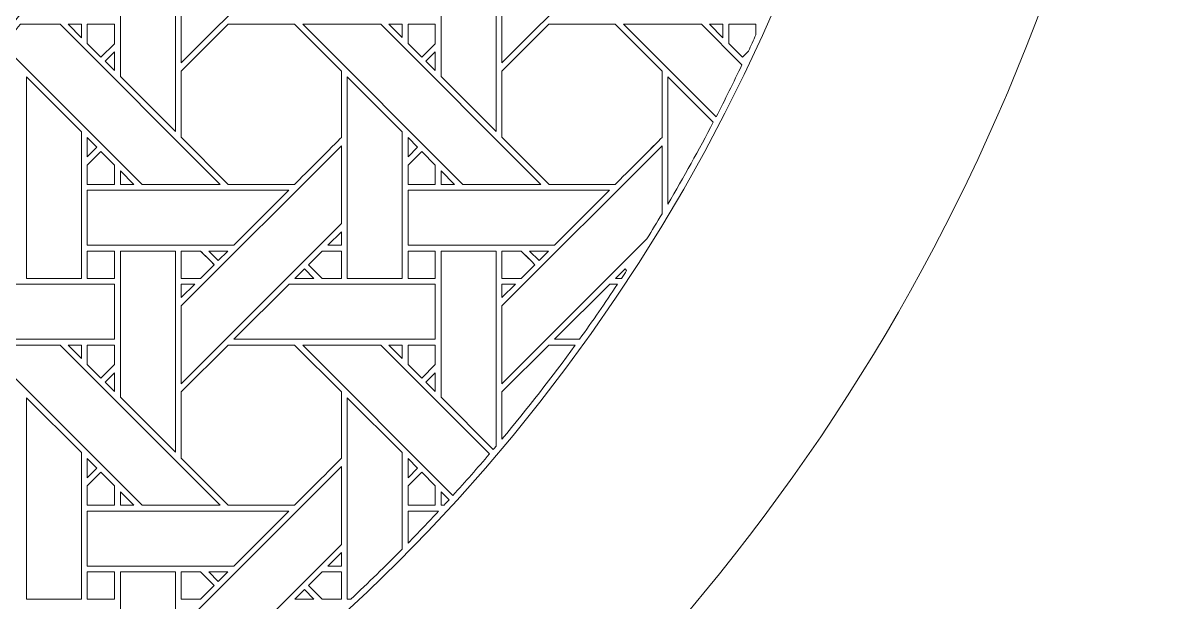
# Model space of a CAD drawing. Header units: inches. Extents: x 6.4 to 18.4, y 3.1 to 15.1.
# Drawn here: x 14.998 to 18.383, y 5.251 to 6.964 of the extents above; entities that cross this region are included whole.
import ezdxf

# ---------------------------------------------------------------- set-up
doc = ezdxf.new("R2010")
doc.units = ezdxf.units.IN
doc.header["$MEASUREMENT"] = 0
doc.layers.add('Design', color=7, linetype='Continuous', lineweight=0)

msp = doc.modelspace()

# ---------------------------------------------------------------- linework, layer by layer
at = {"layer": 'Design'}
for points, knots in [([(12.3829, 15.0948), (9.0691, 15.0948), (6.3829, 12.4085), (6.3829, 9.0948), (6.3829, 5.7811), (9.0691, 3.0948), (12.3829, 3.0948), (15.6966, 3.0948), (18.3829, 5.7811), (18.3829, 9.0948), (18.3829, 12.4085), (15.6966, 15.0948), (12.3829, 15.0948)], [0, 0, 0, 0, 1, 1, 1, 2, 2, 2, 3, 3, 3, 4, 4, 4, 4]), ([(12.3829, 14.3629), (9.4733, 14.3629), (7.1147, 12.0043), (7.1147, 9.0948), (7.1147, 6.1852), (9.4733, 3.8266), (12.3829, 3.8266), (15.2924, 3.8266), (17.651, 6.1852), (17.651, 9.0948), (17.651, 12.0043), (15.2924, 14.3629), (12.3829, 14.3629)], [0, 0, 0, 0, 1, 1, 1, 2, 2, 2, 3, 3, 3, 4, 4, 4, 4]), ([(15.7362, 9.0948), (15.7362, 7.2457), (14.2319, 5.7414), (12.3829, 5.7414), (10.5338, 5.7414), (9.0295, 7.2457), (9.0295, 9.0948), (9.0295, 10.9438), (10.5338, 12.4481), (12.3829, 12.4481), (14.2319, 12.4481), (15.7362, 10.9438), (15.7362, 9.0948)], [0, 0, 0, 0, 1, 1, 1, 2, 2, 2, 3, 3, 3, 4, 4, 4, 4]), ([(15.4666, 7.0756), (15.4666, 7.0756), (15.9403, 7.5492), (15.9403, 7.5492), (15.9403, 7.5492), (15.9403, 7.3192), (15.9403, 7.3192), (15.9403, 7.3192), (15.4666, 6.8455), (15.4666, 6.8455), (15.4666, 6.8455), (15.4666, 7.0756), (15.4666, 7.0756)], [0, 0, 0, 0, 1, 1, 1, 2, 2, 2, 3, 3, 3, 4, 4, 4, 4]), ([(16.4153, 7.0756), (16.4153, 7.0756), (16.889, 7.5492), (16.889, 7.5492), (16.889, 7.5492), (16.889, 7.3192), (16.889, 7.3192), (16.889, 7.3192), (16.4153, 6.8455), (16.4153, 6.8455), (16.4153, 6.8455), (16.4153, 7.0756), (16.4153, 7.0756)], [0, 0, 0, 0, 1, 1, 1, 2, 2, 2, 3, 3, 3, 4, 4, 4, 4]), ([(15.4494, 7.2377), (15.4494, 7.2377), (15.4494, 6.6426), (15.4494, 6.6426), (15.4494, 6.6426), (15.2865, 6.8055), (15.2865, 6.8055), (15.2865, 6.8055), (15.2865, 7.2377), (15.2865, 7.2377), (15.2865, 7.2377), (15.4494, 7.2377), (15.4494, 7.2377)], [0, 0, 0, 0, 1, 1, 1, 2, 2, 2, 3, 3, 3, 4, 4, 4, 4]), ([(16.3982, 7.2377), (16.3982, 7.2377), (16.3982, 6.6426), (16.3982, 6.6426), (16.3982, 6.6426), (16.2352, 6.8055), (16.2352, 6.8055), (16.2352, 6.8055), (16.2352, 7.2377), (16.2352, 7.2377), (16.2352, 7.2377), (16.3982, 7.2377), (16.3982, 7.2377)], [0, 0, 0, 0, 1, 1, 1, 2, 2, 2, 3, 3, 3, 4, 4, 4, 4]), ([(15.3506, 6.4862), (15.3506, 6.4862), (14.9388, 6.8981), (14.9388, 6.8981), (14.9564, 6.9185), (14.9738, 6.9391), (14.9909, 6.9599), (14.9909, 6.9599), (15.1079, 6.9599), (15.1079, 6.9599), (15.1079, 6.9599), (15.5816, 6.4862), (15.5816, 6.4862), (15.5816, 6.4862), (15.3506, 6.4862), (15.3506, 6.4862)], [0, 0, 0, 0, 1, 1, 1, 2, 2, 2, 3, 3, 3, 4, 4, 4, 5, 5, 5, 5]), ([(15.1715, 6.9599), (15.1715, 6.9599), (15.1715, 6.92), (15.1715, 6.92), (15.1715, 6.92), (15.1321, 6.9599), (15.1321, 6.9599), (15.1321, 6.9599), (15.1715, 6.9599), (15.1715, 6.9599)], [0, 0, 0, 0, 1, 1, 1, 2, 2, 2, 3, 3, 3, 3]), ([(15.1887, 6.9027), (15.1887, 6.9027), (15.1887, 6.9599), (15.1887, 6.9599), (15.1887, 6.9599), (15.269, 6.9599), (15.269, 6.9599), (15.269, 6.9599), (15.269, 6.9023), (15.269, 6.9023), (15.269, 6.9023), (15.2291, 6.8623), (15.2291, 6.8623), (15.2291, 6.8623), (15.1887, 6.9027), (15.1887, 6.9027)], [0, 0, 0, 0, 1, 1, 1, 2, 2, 2, 3, 3, 3, 4, 4, 4, 5, 5, 5, 5]), ([(15.2291, 6.8623), (15.2291, 6.8623), (15.1887, 6.9027), (15.1887, 6.9027), (15.1887, 6.9027), (15.1887, 6.9599), (15.1887, 6.9599), (15.1887, 6.9599), (15.269, 6.9599), (15.269, 6.9599), (15.269, 6.9599), (15.269, 6.9023), (15.269, 6.9023), (15.269, 6.9023), (15.2291, 6.8623), (15.2291, 6.8623)], [0, 0, 0, 0, 1, 1, 1, 2, 2, 2, 3, 3, 3, 4, 4, 4, 5, 5, 5, 5]), ([(15.4666, 6.6255), (15.4666, 6.6255), (15.4666, 6.8211), (15.4666, 6.8211), (15.4666, 6.8211), (15.6053, 6.9598), (15.6053, 6.9598), (15.6053, 6.9598), (15.8015, 6.9598), (15.8015, 6.9598), (15.8015, 6.9598), (15.9403, 6.8211), (15.9403, 6.8211), (15.9403, 6.8211), (15.9403, 6.6249), (15.9403, 6.6249), (15.9225, 6.607), (15.8105, 6.4952), (15.8016, 6.4862), (15.8016, 6.4862), (15.6058, 6.4862), (15.6058, 6.4862), (15.6058, 6.4862), (15.4666, 6.6255), (15.4666, 6.6255)], [0, 0, 0, 0, 1, 1, 1, 2, 2, 2, 3, 3, 3, 4, 4, 4, 5, 5, 5, 6, 6, 6, 7, 7, 7, 8, 8, 8, 8]), ([(15.9403, 6.6249), (15.9223, 6.6069), (15.8105, 6.4951), (15.8016, 6.4862), (15.8016, 6.4862), (15.6058, 6.4862), (15.6058, 6.4862), (15.6058, 6.4862), (15.4666, 6.6255), (15.4666, 6.6255), (15.4666, 6.6255), (15.4666, 6.8211), (15.4666, 6.8211), (15.4666, 6.8211), (15.6053, 6.9598), (15.6053, 6.9598), (15.6053, 6.9598), (15.8015, 6.9598), (15.8015, 6.9598), (15.8015, 6.9598), (15.9403, 6.8211), (15.9403, 6.8211), (15.9403, 6.8211), (15.9403, 6.6249), (15.9403, 6.6249)], [0, 0, 0, 0, 1, 1, 1, 2, 2, 2, 3, 3, 3, 4, 4, 4, 5, 5, 5, 6, 6, 6, 7, 7, 7, 8, 8, 8, 8]), ([(16.2993, 6.4862), (16.2993, 6.4862), (15.8257, 6.9599), (15.8257, 6.9599), (15.8257, 6.9599), (16.0567, 6.9599), (16.0567, 6.9599), (16.0567, 6.9599), (16.5303, 6.4862), (16.5303, 6.4862), (16.5303, 6.4862), (16.2993, 6.4862), (16.2993, 6.4862)], [0, 0, 0, 0, 1, 1, 1, 2, 2, 2, 3, 3, 3, 4, 4, 4, 4]), ([(16.1202, 6.9599), (16.1202, 6.9599), (16.1202, 6.9201), (16.1202, 6.9201), (16.1202, 6.9201), (16.0808, 6.9599), (16.0808, 6.9599), (16.0808, 6.9599), (16.1202, 6.9599), (16.1202, 6.9599)], [0, 0, 0, 0, 1, 1, 1, 2, 2, 2, 3, 3, 3, 3]), ([(16.1375, 6.9599), (16.1375, 6.9599), (16.2177, 6.9599), (16.2177, 6.9599), (16.2177, 6.9599), (16.2177, 6.9023), (16.2177, 6.9023), (16.2177, 6.9023), (16.1778, 6.8623), (16.1778, 6.8623), (16.1778, 6.8623), (16.1375, 6.9027), (16.1375, 6.9027), (16.1375, 6.9027), (16.1375, 6.9599), (16.1375, 6.9599)], [0, 0, 0, 0, 1, 1, 1, 2, 2, 2, 3, 3, 3, 4, 4, 4, 5, 5, 5, 5]), ([(16.1778, 6.8623), (16.1778, 6.8623), (16.1375, 6.9027), (16.1375, 6.9027), (16.1375, 6.9027), (16.1375, 6.9599), (16.1375, 6.9599), (16.1375, 6.9599), (16.2177, 6.9599), (16.2177, 6.9599), (16.2177, 6.9599), (16.2177, 6.9023), (16.2177, 6.9023), (16.2177, 6.9023), (16.1778, 6.8623), (16.1778, 6.8623)], [0, 0, 0, 0, 1, 1, 1, 2, 2, 2, 3, 3, 3, 4, 4, 4, 5, 5, 5, 5]), ([(16.889, 6.6249), (16.8712, 6.607), (16.7593, 6.4952), (16.7503, 6.4862), (16.7503, 6.4862), (16.5546, 6.4862), (16.5546, 6.4862), (16.5546, 6.4862), (16.4153, 6.6255), (16.4153, 6.6255), (16.4153, 6.6255), (16.4153, 6.8211), (16.4153, 6.8211), (16.4153, 6.8211), (16.554, 6.9598), (16.554, 6.9598), (16.554, 6.9598), (16.7502, 6.9598), (16.7502, 6.9598), (16.7502, 6.9598), (16.889, 6.8211), (16.889, 6.8211), (16.889, 6.8211), (16.889, 6.6249), (16.889, 6.6249)], [0, 0, 0, 0, 1, 1, 1, 2, 2, 2, 3, 3, 3, 4, 4, 4, 5, 5, 5, 6, 6, 6, 7, 7, 7, 8, 8, 8, 8]), ([(16.889, 6.6249), (16.8711, 6.6069), (16.7592, 6.4952), (16.7503, 6.4862), (16.7503, 6.4862), (16.5546, 6.4862), (16.5546, 6.4862), (16.5546, 6.4862), (16.4153, 6.6255), (16.4153, 6.6255), (16.4153, 6.6255), (16.4153, 6.8211), (16.4153, 6.8211), (16.4153, 6.8211), (16.554, 6.9598), (16.554, 6.9598), (16.554, 6.9598), (16.7502, 6.9598), (16.7502, 6.9598), (16.7502, 6.9598), (16.889, 6.8211), (16.889, 6.8211), (16.889, 6.8211), (16.889, 6.6249), (16.889, 6.6249)], [0, 0, 0, 0, 1, 1, 1, 2, 2, 2, 3, 3, 3, 4, 4, 4, 5, 5, 5, 6, 6, 6, 7, 7, 7, 8, 8, 8, 8]), ([(17.0486, 6.6857), (17.0486, 6.6857), (16.7745, 6.9599), (16.7745, 6.9599), (16.7745, 6.9599), (17.0054, 6.9599), (17.0054, 6.9599), (17.0054, 6.9599), (17.1253, 6.84), (17.1253, 6.84), (17.1005, 6.7881), (17.075, 6.7366), (17.0486, 6.6857)], [0, 0, 0, 0, 1, 1, 1, 2, 2, 2, 3, 3, 3, 4, 4, 4, 4]), ([(17.069, 6.9599), (17.069, 6.9599), (17.069, 6.92), (17.069, 6.92), (17.069, 6.92), (17.0295, 6.9599), (17.0295, 6.9599), (17.0295, 6.9599), (17.069, 6.9599), (17.069, 6.9599)], [0, 0, 0, 0, 1, 1, 1, 2, 2, 2, 3, 3, 3, 3]), ([(17.1665, 6.9285), (17.1591, 6.9123), (17.1517, 6.8961), (17.1442, 6.88), (17.1442, 6.88), (17.1265, 6.8623), (17.1265, 6.8623), (17.1265, 6.8623), (17.0862, 6.9027), (17.0862, 6.9027), (17.0862, 6.9027), (17.0862, 6.9599), (17.0862, 6.9599), (17.0862, 6.9599), (17.1665, 6.9599), (17.1665, 6.9599), (17.1665, 6.9599), (17.1665, 6.9285), (17.1665, 6.9285)], [0, 0, 0, 0, 1, 1, 1, 2, 2, 2, 3, 3, 3, 4, 4, 4, 5, 5, 5, 6, 6, 6, 6]), ([(17.1665, 6.9285), (17.1591, 6.9123), (17.1517, 6.8961), (17.1442, 6.88), (17.1442, 6.88), (17.1265, 6.8623), (17.1265, 6.8623), (17.1265, 6.8623), (17.0862, 6.9027), (17.0862, 6.9027), (17.0862, 6.9027), (17.0862, 6.9599), (17.0862, 6.9599), (17.0862, 6.9599), (17.1665, 6.9599), (17.1665, 6.9599), (17.1665, 6.9599), (17.1665, 6.9285), (17.1665, 6.9285)], [0, 0, 0, 0, 1, 1, 1, 2, 2, 2, 3, 3, 3, 4, 4, 4, 5, 5, 5, 6, 6, 6, 6]), ([(15.269, 6.878), (15.269, 6.878), (15.269, 6.8229), (15.269, 6.8229), (15.269, 6.8229), (15.2412, 6.8503), (15.2412, 6.8503), (15.2412, 6.8503), (15.269, 6.878), (15.269, 6.878)], [0, 0, 0, 0, 1, 1, 1, 2, 2, 2, 3, 3, 3, 3]), ([(16.2177, 6.878), (16.2177, 6.878), (16.2177, 6.8229), (16.2177, 6.8229), (16.2177, 6.8229), (16.1899, 6.8503), (16.1899, 6.8503), (16.1899, 6.8503), (16.2177, 6.878), (16.2177, 6.878)], [0, 0, 0, 0, 1, 1, 1, 2, 2, 2, 3, 3, 3, 3]), ([(15.0087, 6.2082), (15.0087, 6.2082), (15.0087, 6.8041), (15.0087, 6.8041), (15.0087, 6.8041), (15.1714, 6.6419), (15.1714, 6.6419), (15.1714, 6.6419), (15.1714, 6.2082), (15.1714, 6.2082), (15.1714, 6.2082), (15.0087, 6.2082), (15.0087, 6.2082)], [0, 0, 0, 0, 1, 1, 1, 2, 2, 2, 3, 3, 3, 4, 4, 4, 4]), ([(15.9574, 6.2082), (15.9574, 6.2082), (15.9574, 6.8041), (15.9574, 6.8041), (15.9574, 6.8041), (16.1201, 6.6419), (16.1201, 6.6419), (16.1201, 6.6419), (16.1201, 6.2082), (16.1201, 6.2082), (16.1201, 6.2082), (15.9574, 6.2082), (15.9574, 6.2082)], [0, 0, 0, 0, 1, 1, 1, 2, 2, 2, 3, 3, 3, 4, 4, 4, 4]), ([(16.9061, 6.4281), (16.9061, 6.4281), (16.9061, 6.8041), (16.9061, 6.8041), (16.9061, 6.8041), (17.0405, 6.6701), (17.0405, 6.6701), (16.9978, 6.5882), (16.953, 6.5074), (16.9061, 6.4281)], [0, 0, 0, 0, 1, 1, 1, 2, 2, 2, 3, 3, 3, 3]), ([(15.1887, 6.5677), (15.1887, 6.5677), (15.1887, 6.6244), (15.1887, 6.6244), (15.1887, 6.6244), (15.2169, 6.5958), (15.2169, 6.5958), (15.2169, 6.5958), (15.1887, 6.5677), (15.1887, 6.5677)], [0, 0, 0, 0, 1, 1, 1, 2, 2, 2, 3, 3, 3, 3]), ([(15.4666, 6.1269), (15.4666, 6.1269), (15.9403, 6.6005), (15.9403, 6.6005), (15.9403, 6.6005), (15.9403, 6.3705), (15.9403, 6.3705), (15.9403, 6.3705), (15.4666, 5.8968), (15.4666, 5.8968), (15.4666, 5.8968), (15.4666, 6.1269), (15.4666, 6.1269)], [0, 0, 0, 0, 1, 1, 1, 2, 2, 2, 3, 3, 3, 4, 4, 4, 4]), ([(16.1374, 6.5677), (16.1374, 6.5677), (16.1374, 6.6244), (16.1374, 6.6244), (16.1374, 6.6244), (16.1656, 6.5958), (16.1656, 6.5958), (16.1656, 6.5958), (16.1374, 6.5677), (16.1374, 6.5677)], [0, 0, 0, 0, 1, 1, 1, 2, 2, 2, 3, 3, 3, 3]), ([(16.889, 6.3994), (16.8741, 6.3746), (16.859, 6.3498), (16.8437, 6.3252), (16.8437, 6.3252), (16.4153, 5.8968), (16.4153, 5.8968), (16.4153, 5.8968), (16.4153, 6.1269), (16.4153, 6.1269), (16.4153, 6.1269), (16.889, 6.6005), (16.889, 6.6005), (16.889, 6.6005), (16.889, 6.3994), (16.889, 6.3994)], [0, 0, 0, 0, 1, 1, 1, 2, 2, 2, 3, 3, 3, 4, 4, 4, 5, 5, 5, 5]), ([(15.2694, 6.486), (15.2694, 6.486), (15.1887, 6.486), (15.1887, 6.486), (15.1887, 6.486), (15.1887, 6.5433), (15.1887, 6.5433), (15.1887, 6.5433), (15.2291, 6.5836), (15.2291, 6.5836), (15.2291, 6.5836), (15.2694, 6.5433), (15.2694, 6.5433), (15.2694, 6.5433), (15.2694, 6.486), (15.2694, 6.486)], [0, 0, 0, 0, 1, 1, 1, 2, 2, 2, 3, 3, 3, 4, 4, 4, 5, 5, 5, 5]), ([(15.2291, 6.5836), (15.2291, 6.5836), (15.2694, 6.5433), (15.2694, 6.5433), (15.2694, 6.5433), (15.2694, 6.486), (15.2694, 6.486), (15.2694, 6.486), (15.1887, 6.486), (15.1887, 6.486), (15.1887, 6.486), (15.1887, 6.5433), (15.1887, 6.5433), (15.1887, 6.5433), (15.2291, 6.5836), (15.2291, 6.5836)], [0, 0, 0, 0, 1, 1, 1, 2, 2, 2, 3, 3, 3, 4, 4, 4, 5, 5, 5, 5]), ([(16.2181, 6.486), (16.2181, 6.486), (16.1375, 6.486), (16.1375, 6.486), (16.1375, 6.486), (16.1375, 6.5433), (16.1375, 6.5433), (16.1375, 6.5433), (16.1778, 6.5836), (16.1778, 6.5836), (16.1778, 6.5836), (16.2181, 6.5433), (16.2181, 6.5433), (16.2181, 6.5433), (16.2181, 6.486), (16.2181, 6.486)], [0, 0, 0, 0, 1, 1, 1, 2, 2, 2, 3, 3, 3, 4, 4, 4, 5, 5, 5, 5]), ([(16.1778, 6.5836), (16.1778, 6.5836), (16.2181, 6.5433), (16.2181, 6.5433), (16.2181, 6.5433), (16.2181, 6.486), (16.2181, 6.486), (16.2181, 6.486), (16.1375, 6.486), (16.1375, 6.486), (16.1375, 6.486), (16.1375, 6.5433), (16.1375, 6.5433), (16.1375, 6.5433), (16.1778, 6.5836), (16.1778, 6.5836)], [0, 0, 0, 0, 1, 1, 1, 2, 2, 2, 3, 3, 3, 4, 4, 4, 5, 5, 5, 5]), ([(15.2866, 6.4862), (15.2866, 6.4862), (15.2866, 6.526), (15.2866, 6.526), (15.2866, 6.526), (15.3264, 6.4862), (15.3264, 6.4862), (15.3264, 6.4862), (15.2866, 6.4862), (15.2866, 6.4862)], [0, 0, 0, 0, 1, 1, 1, 2, 2, 2, 3, 3, 3, 3]), ([(16.2354, 6.4862), (16.2354, 6.4862), (16.2354, 6.526), (16.2354, 6.526), (16.2354, 6.526), (16.2751, 6.4862), (16.2751, 6.4862), (16.2751, 6.4862), (16.2354, 6.4862), (16.2354, 6.4862)], [0, 0, 0, 0, 1, 1, 1, 2, 2, 2, 3, 3, 3, 3]), ([(15.1887, 6.3063), (15.1887, 6.3063), (15.1887, 6.469), (15.1887, 6.469), (15.1887, 6.469), (15.7844, 6.469), (15.7844, 6.469), (15.7844, 6.469), (15.6217, 6.3063), (15.6217, 6.3063), (15.6217, 6.3063), (15.1887, 6.3063), (15.1887, 6.3063)], [0, 0, 0, 0, 1, 1, 1, 2, 2, 2, 3, 3, 3, 4, 4, 4, 4]), ([(16.1375, 6.3063), (16.1375, 6.3063), (16.1375, 6.469), (16.1375, 6.469), (16.1375, 6.469), (16.7332, 6.469), (16.7332, 6.469), (16.7332, 6.469), (16.5704, 6.3063), (16.5704, 6.3063), (16.5704, 6.3063), (16.1375, 6.3063), (16.1375, 6.3063)], [0, 0, 0, 0, 1, 1, 1, 2, 2, 2, 3, 3, 3, 4, 4, 4, 4]), ([(15.9403, 6.3461), (15.9403, 6.3461), (15.9403, 6.3063), (15.9403, 6.3063), (15.9403, 6.3063), (15.9005, 6.3063), (15.9005, 6.3063), (15.9005, 6.3063), (15.9403, 6.3461), (15.9403, 6.3461)], [0, 0, 0, 0, 1, 1, 1, 2, 2, 2, 3, 3, 3, 3]), ([(15.1887, 6.2082), (15.1887, 6.2082), (15.1887, 6.289), (15.1887, 6.289), (15.1887, 6.289), (15.269, 6.289), (15.269, 6.289), (15.269, 6.289), (15.269, 6.2082), (15.269, 6.2082), (15.269, 6.2082), (15.1887, 6.2082), (15.1887, 6.2082)], [0, 0, 0, 0, 1, 1, 1, 2, 2, 2, 3, 3, 3, 4, 4, 4, 4]), ([(15.1887, 6.2082), (15.1887, 6.2082), (15.1887, 6.289), (15.1887, 6.289), (15.1887, 6.289), (15.269, 6.289), (15.269, 6.289), (15.269, 6.289), (15.269, 6.2082), (15.269, 6.2082), (15.269, 6.2082), (15.1887, 6.2082), (15.1887, 6.2082)], [0, 0, 0, 0, 1, 1, 1, 2, 2, 2, 3, 3, 3, 4, 4, 4, 4]), ([(15.4494, 6.289), (15.4494, 6.289), (15.4494, 5.6939), (15.4494, 5.6939), (15.4494, 5.6939), (15.2865, 5.8568), (15.2865, 5.8568), (15.2865, 5.8568), (15.2865, 6.289), (15.2865, 6.289), (15.2865, 6.289), (15.4494, 6.289), (15.4494, 6.289)], [0, 0, 0, 0, 1, 1, 1, 2, 2, 2, 3, 3, 3, 4, 4, 4, 4]), ([(15.4666, 6.289), (15.4666, 6.289), (15.5237, 6.289), (15.5237, 6.289), (15.5288, 6.2839), (15.5596, 6.2531), (15.564, 6.2486), (15.564, 6.2486), (15.5236, 6.2082), (15.5236, 6.2082), (15.5236, 6.2082), (15.4666, 6.2082), (15.4666, 6.2082), (15.4666, 6.2082), (15.4666, 6.289), (15.4666, 6.289)], [0, 0, 0, 0, 1, 1, 1, 2, 2, 2, 3, 3, 3, 4, 4, 4, 5, 5, 5, 5]), ([(15.4666, 6.2082), (15.4666, 6.2082), (15.4666, 6.289), (15.4666, 6.289), (15.4666, 6.289), (15.5237, 6.289), (15.5237, 6.289), (15.5296, 6.2831), (15.564, 6.2486), (15.564, 6.2486), (15.564, 6.2486), (15.5236, 6.2082), (15.5236, 6.2082), (15.5236, 6.2082), (15.4666, 6.2082), (15.4666, 6.2082)], [0, 0, 0, 0, 1, 1, 1, 2, 2, 2, 3, 3, 3, 4, 4, 4, 5, 5, 5, 5]), ([(15.548, 6.289), (15.548, 6.289), (15.6045, 6.289), (15.6045, 6.289), (15.6045, 6.289), (15.5762, 6.2608), (15.5762, 6.2608), (15.5762, 6.2608), (15.548, 6.289), (15.548, 6.289)], [0, 0, 0, 0, 1, 1, 1, 2, 2, 2, 3, 3, 3, 3]), ([(15.9403, 6.2082), (15.9403, 6.2082), (15.8832, 6.2082), (15.8832, 6.2082), (15.8832, 6.2082), (15.8428, 6.2486), (15.8428, 6.2486), (15.8428, 6.2486), (15.8832, 6.289), (15.8832, 6.289), (15.8832, 6.289), (15.9403, 6.289), (15.9403, 6.289), (15.9403, 6.289), (15.9403, 6.2082), (15.9403, 6.2082)], [0, 0, 0, 0, 1, 1, 1, 2, 2, 2, 3, 3, 3, 4, 4, 4, 5, 5, 5, 5]), ([(15.8428, 6.2486), (15.8428, 6.2486), (15.8832, 6.289), (15.8832, 6.289), (15.8832, 6.289), (15.9403, 6.289), (15.9403, 6.289), (15.9403, 6.289), (15.9403, 6.2082), (15.9403, 6.2082), (15.9403, 6.2082), (15.8832, 6.2082), (15.8832, 6.2082), (15.8832, 6.2082), (15.8428, 6.2486), (15.8428, 6.2486)], [0, 0, 0, 0, 1, 1, 1, 2, 2, 2, 3, 3, 3, 4, 4, 4, 5, 5, 5, 5]), ([(16.1375, 6.289), (16.1375, 6.289), (16.2177, 6.289), (16.2177, 6.289), (16.2177, 6.289), (16.2177, 6.2082), (16.2177, 6.2082), (16.2177, 6.2082), (16.1375, 6.2082), (16.1375, 6.2082), (16.1375, 6.2082), (16.1375, 6.289), (16.1375, 6.289)], [0, 0, 0, 0, 1, 1, 1, 2, 2, 2, 3, 3, 3, 4, 4, 4, 4]), ([(16.1375, 6.2082), (16.1375, 6.2082), (16.1375, 6.289), (16.1375, 6.289), (16.1375, 6.289), (16.2177, 6.289), (16.2177, 6.289), (16.2177, 6.289), (16.2177, 6.2082), (16.2177, 6.2082), (16.2177, 6.2082), (16.1375, 6.2082), (16.1375, 6.2082)], [0, 0, 0, 0, 1, 1, 1, 2, 2, 2, 3, 3, 3, 4, 4, 4, 4]), ([(16.3982, 5.7124), (16.3953, 5.709), (16.3925, 5.7057), (16.3897, 5.7024), (16.3897, 5.7024), (16.2352, 5.8568), (16.2352, 5.8568), (16.2352, 5.8568), (16.2352, 6.289), (16.2352, 6.289), (16.2352, 6.289), (16.3982, 6.289), (16.3982, 6.289), (16.3982, 6.289), (16.3982, 5.7124), (16.3982, 5.7124)], [0, 0, 0, 0, 1, 1, 1, 2, 2, 2, 3, 3, 3, 4, 4, 4, 5, 5, 5, 5]), ([(16.4153, 6.289), (16.4153, 6.289), (16.4724, 6.289), (16.4724, 6.289), (16.4775, 6.2839), (16.5083, 6.2531), (16.5127, 6.2486), (16.5127, 6.2486), (16.4723, 6.2082), (16.4723, 6.2082), (16.4723, 6.2082), (16.4153, 6.2082), (16.4153, 6.2082), (16.4153, 6.2082), (16.4153, 6.289), (16.4153, 6.289)], [0, 0, 0, 0, 1, 1, 1, 2, 2, 2, 3, 3, 3, 4, 4, 4, 5, 5, 5, 5]), ([(16.4153, 6.2082), (16.4153, 6.2082), (16.4153, 6.289), (16.4153, 6.289), (16.4153, 6.289), (16.4724, 6.289), (16.4724, 6.289), (16.4777, 6.2837), (16.5085, 6.2528), (16.5127, 6.2486), (16.5127, 6.2486), (16.4723, 6.2082), (16.4723, 6.2082), (16.4723, 6.2082), (16.4153, 6.2082), (16.4153, 6.2082)], [0, 0, 0, 0, 1, 1, 1, 2, 2, 2, 3, 3, 3, 4, 4, 4, 5, 5, 5, 5]), ([(16.4967, 6.289), (16.4967, 6.289), (16.5532, 6.289), (16.5532, 6.289), (16.5532, 6.289), (16.5249, 6.2608), (16.5249, 6.2608), (16.5249, 6.2608), (16.4967, 6.289), (16.4967, 6.289)], [0, 0, 0, 0, 1, 1, 1, 2, 2, 2, 3, 3, 3, 3]), ([(15.8307, 6.2365), (15.8307, 6.2365), (15.8589, 6.2082), (15.8589, 6.2082), (15.8589, 6.2082), (15.8024, 6.2082), (15.8024, 6.2082), (15.8024, 6.2082), (15.8307, 6.2365), (15.8307, 6.2365)], [0, 0, 0, 0, 1, 1, 1, 2, 2, 2, 3, 3, 3, 3]), ([(16.7688, 6.2082), (16.7688, 6.2082), (16.7511, 6.2082), (16.7511, 6.2082), (16.7511, 6.2082), (16.7794, 6.2365), (16.7794, 6.2365), (16.7794, 6.2365), (16.7841, 6.2318), (16.7841, 6.2318), (16.779, 6.2239), (16.7739, 6.216), (16.7688, 6.2082)], [0, 0, 0, 0, 1, 1, 1, 2, 2, 2, 3, 3, 3, 4, 4, 4, 4]), ([(14.6737, 6.0283), (14.6737, 6.0283), (14.8365, 6.1911), (14.8365, 6.1911), (14.8365, 6.1911), (15.269, 6.1911), (15.269, 6.1911), (15.269, 6.1911), (15.269, 6.0283), (15.269, 6.0283), (15.269, 6.0283), (14.6737, 6.0283), (14.6737, 6.0283)], [0, 0, 0, 0, 1, 1, 1, 2, 2, 2, 3, 3, 3, 4, 4, 4, 4]), ([(15.5064, 6.1911), (15.5064, 6.1911), (15.4666, 6.1513), (15.4666, 6.1513), (15.4666, 6.1513), (15.4666, 6.1911), (15.4666, 6.1911), (15.4666, 6.1911), (15.5064, 6.1911), (15.5064, 6.1911)], [0, 0, 0, 0, 1, 1, 1, 2, 2, 2, 3, 3, 3, 3]), ([(15.6224, 6.0283), (15.6224, 6.0283), (15.7853, 6.1911), (15.7853, 6.1911), (15.7853, 6.1911), (16.2177, 6.1911), (16.2177, 6.1911), (16.2177, 6.1911), (16.2177, 6.0283), (16.2177, 6.0283), (16.2177, 6.0283), (15.6224, 6.0283), (15.6224, 6.0283)], [0, 0, 0, 0, 1, 1, 1, 2, 2, 2, 3, 3, 3, 4, 4, 4, 4]), ([(16.4551, 6.1911), (16.4551, 6.1911), (16.4153, 6.1513), (16.4153, 6.1513), (16.4153, 6.1513), (16.4153, 6.1911), (16.4153, 6.1911), (16.4153, 6.1911), (16.4551, 6.1911), (16.4551, 6.1911)], [0, 0, 0, 0, 1, 1, 1, 2, 2, 2, 3, 3, 3, 3]), ([(16.6446, 6.0283), (16.6446, 6.0283), (16.5711, 6.0283), (16.5711, 6.0283), (16.5711, 6.0283), (16.734, 6.1911), (16.734, 6.1911), (16.734, 6.1911), (16.7573, 6.1911), (16.7573, 6.1911), (16.7208, 6.1361), (16.6832, 6.0818), (16.6446, 6.0283)], [0, 0, 0, 0, 1, 1, 1, 2, 2, 2, 3, 3, 3, 4, 4, 4, 4]), ([(14.877, 6.0112), (14.877, 6.0112), (15.1079, 6.0112), (15.1079, 6.0112), (15.1079, 6.0112), (15.5816, 5.5375), (15.5816, 5.5375), (15.5816, 5.5375), (15.3505, 5.5375), (15.3505, 5.5375), (15.3505, 5.5375), (14.877, 6.0112), (14.877, 6.0112)], [0, 0, 0, 0, 1, 1, 1, 2, 2, 2, 3, 3, 3, 4, 4, 4, 4]), ([(15.1715, 6.0111), (15.1715, 6.0111), (15.1715, 5.9713), (15.1715, 5.9713), (15.1715, 5.9713), (15.1321, 6.0111), (15.1321, 6.0111), (15.1321, 6.0111), (15.1715, 6.0111), (15.1715, 6.0111)], [0, 0, 0, 0, 1, 1, 1, 2, 2, 2, 3, 3, 3, 3]), ([(15.269, 6.0111), (15.269, 6.0111), (15.269, 5.9535), (15.269, 5.9535), (15.269, 5.9535), (15.2291, 5.9136), (15.2291, 5.9136), (15.2291, 5.9136), (15.1887, 5.9539), (15.1887, 5.9539), (15.1887, 5.9539), (15.1887, 6.0111), (15.1887, 6.0111), (15.1887, 6.0111), (15.269, 6.0111), (15.269, 6.0111)], [0, 0, 0, 0, 1, 1, 1, 2, 2, 2, 3, 3, 3, 4, 4, 4, 5, 5, 5, 5]), ([(15.2291, 5.9136), (15.2291, 5.9136), (15.1887, 5.9539), (15.1887, 5.9539), (15.1887, 5.9539), (15.1887, 6.0111), (15.1887, 6.0111), (15.1887, 6.0111), (15.269, 6.0111), (15.269, 6.0111), (15.269, 6.0111), (15.269, 5.9535), (15.269, 5.9535), (15.269, 5.9535), (15.2291, 5.9136), (15.2291, 5.9136)], [0, 0, 0, 0, 1, 1, 1, 2, 2, 2, 3, 3, 3, 4, 4, 4, 5, 5, 5, 5]), ([(15.8016, 5.5375), (15.8016, 5.5375), (15.6058, 5.5375), (15.6058, 5.5375), (15.6058, 5.5375), (15.4666, 5.6767), (15.4666, 5.6767), (15.4666, 5.6767), (15.4666, 5.8724), (15.4666, 5.8724), (15.4666, 5.8724), (15.6053, 6.0111), (15.6053, 6.0111), (15.6053, 6.0111), (15.8015, 6.0111), (15.8015, 6.0111), (15.8015, 6.0111), (15.9403, 5.8724), (15.9403, 5.8724), (15.9403, 5.8724), (15.9403, 5.6762), (15.9403, 5.6762), (15.9225, 5.6582), (15.8105, 5.5465), (15.8016, 5.5375)], [0, 0, 0, 0, 1, 1, 1, 2, 2, 2, 3, 3, 3, 4, 4, 4, 5, 5, 5, 6, 6, 6, 7, 7, 7, 8, 8, 8, 8]), ([(15.9403, 5.6762), (15.9224, 5.6581), (15.8105, 5.5464), (15.8016, 5.5375), (15.8016, 5.5375), (15.6058, 5.5375), (15.6058, 5.5375), (15.6058, 5.5375), (15.4666, 5.6767), (15.4666, 5.6767), (15.4666, 5.6767), (15.4666, 5.8724), (15.4666, 5.8724), (15.4666, 5.8724), (15.6053, 6.0111), (15.6053, 6.0111), (15.6053, 6.0111), (15.8015, 6.0111), (15.8015, 6.0111), (15.8015, 6.0111), (15.9403, 5.8724), (15.9403, 5.8724), (15.9403, 5.8724), (15.9403, 5.6762), (15.9403, 5.6762)], [0, 0, 0, 0, 1, 1, 1, 2, 2, 2, 3, 3, 3, 4, 4, 4, 5, 5, 5, 6, 6, 6, 7, 7, 7, 8, 8, 8, 8]), ([(16.2704, 5.5664), (16.2704, 5.5664), (15.8257, 6.0112), (15.8257, 6.0112), (15.8257, 6.0112), (16.0567, 6.0112), (16.0567, 6.0112), (16.0567, 6.0112), (16.3785, 5.6893), (16.3785, 5.6893), (16.3431, 5.6478), (16.3071, 5.6068), (16.2704, 5.5664)], [0, 0, 0, 0, 1, 1, 1, 2, 2, 2, 3, 3, 3, 4, 4, 4, 4]), ([(16.1202, 6.0111), (16.1202, 6.0111), (16.1202, 5.9713), (16.1202, 5.9713), (16.1202, 5.9713), (16.0808, 6.0111), (16.0808, 6.0111), (16.0808, 6.0111), (16.1202, 6.0111), (16.1202, 6.0111)], [0, 0, 0, 0, 1, 1, 1, 2, 2, 2, 3, 3, 3, 3]), ([(16.1375, 6.0111), (16.1375, 6.0111), (16.2177, 6.0111), (16.2177, 6.0111), (16.2177, 6.0111), (16.2177, 5.9535), (16.2177, 5.9535), (16.2177, 5.9535), (16.1778, 5.9136), (16.1778, 5.9136), (16.1778, 5.9136), (16.1375, 5.9539), (16.1375, 5.9539), (16.1375, 5.9539), (16.1375, 6.0111), (16.1375, 6.0111)], [0, 0, 0, 0, 1, 1, 1, 2, 2, 2, 3, 3, 3, 4, 4, 4, 5, 5, 5, 5]), ([(16.1778, 5.9136), (16.1778, 5.9136), (16.1375, 5.9539), (16.1375, 5.9539), (16.1375, 5.9539), (16.1375, 6.0111), (16.1375, 6.0111), (16.1375, 6.0111), (16.2177, 6.0111), (16.2177, 6.0111), (16.2177, 6.0111), (16.2177, 5.9535), (16.2177, 5.9535), (16.2177, 5.9535), (16.1778, 5.9136), (16.1778, 5.9136)], [0, 0, 0, 0, 1, 1, 1, 2, 2, 2, 3, 3, 3, 4, 4, 4, 5, 5, 5, 5]), ([(16.4153, 5.7329), (16.4153, 5.7329), (16.4153, 5.8724), (16.4153, 5.8724), (16.4153, 5.8724), (16.554, 6.0111), (16.554, 6.0111), (16.554, 6.0111), (16.6322, 6.0111), (16.6322, 6.0111), (16.563, 5.9159), (16.4906, 5.8231), (16.4153, 5.7329)], [0, 0, 0, 0, 1, 1, 1, 2, 2, 2, 3, 3, 3, 4, 4, 4, 4]), ([(16.4153, 5.7329), (16.4153, 5.7329), (16.4153, 5.8724), (16.4153, 5.8724), (16.4153, 5.8724), (16.554, 6.0111), (16.554, 6.0111), (16.554, 6.0111), (16.6322, 6.0111), (16.6322, 6.0111), (16.563, 5.9159), (16.4906, 5.8231), (16.4153, 5.7329)], [0, 0, 0, 0, 1, 1, 1, 2, 2, 2, 3, 3, 3, 4, 4, 4, 4]), ([(15.269, 5.9293), (15.269, 5.9293), (15.269, 5.8741), (15.269, 5.8741), (15.269, 5.8741), (15.2412, 5.9015), (15.2412, 5.9015), (15.2412, 5.9015), (15.269, 5.9293), (15.269, 5.9293)], [0, 0, 0, 0, 1, 1, 1, 2, 2, 2, 3, 3, 3, 3]), ([(16.2177, 5.9293), (16.2177, 5.9293), (16.2177, 5.8741), (16.2177, 5.8741), (16.2177, 5.8741), (16.1899, 5.9015), (16.1899, 5.9015), (16.1899, 5.9015), (16.2177, 5.9293), (16.2177, 5.9293)], [0, 0, 0, 0, 1, 1, 1, 2, 2, 2, 3, 3, 3, 3]), ([(15.1714, 5.6932), (15.1714, 5.6932), (15.1714, 5.2595), (15.1714, 5.2595), (15.1714, 5.2595), (15.0087, 5.2595), (15.0087, 5.2595), (15.0087, 5.2595), (15.0087, 5.8553), (15.0087, 5.8553), (15.0087, 5.8553), (15.1714, 5.6932), (15.1714, 5.6932)], [0, 0, 0, 0, 1, 1, 1, 2, 2, 2, 3, 3, 3, 4, 4, 4, 4]), ([(16.1201, 5.4077), (16.0704, 5.3573), (16.0197, 5.3079), (15.9679, 5.2595), (15.9679, 5.2595), (15.9574, 5.2595), (15.9574, 5.2595), (15.9574, 5.2595), (15.9574, 5.8553), (15.9574, 5.8553), (15.9574, 5.8553), (16.1201, 5.6932), (16.1201, 5.6932), (16.1201, 5.6932), (16.1201, 5.4077), (16.1201, 5.4077)], [0, 0, 0, 0, 1, 1, 1, 2, 2, 2, 3, 3, 3, 4, 4, 4, 5, 5, 5, 5]), ([(15.1887, 5.6189), (15.1887, 5.6189), (15.1887, 5.6757), (15.1887, 5.6757), (15.1887, 5.6757), (15.2169, 5.6471), (15.2169, 5.6471), (15.2169, 5.6471), (15.1887, 5.6189), (15.1887, 5.6189)], [0, 0, 0, 0, 1, 1, 1, 2, 2, 2, 3, 3, 3, 3]), ([(16.1374, 5.6189), (16.1374, 5.6189), (16.1374, 5.6757), (16.1374, 5.6757), (16.1374, 5.6757), (16.1656, 5.6471), (16.1656, 5.6471), (16.1656, 5.6471), (16.1374, 5.6189), (16.1374, 5.6189)], [0, 0, 0, 0, 1, 1, 1, 2, 2, 2, 3, 3, 3, 3]), ([(15.2694, 5.5372), (15.2694, 5.5372), (15.1887, 5.5372), (15.1887, 5.5372), (15.1887, 5.5372), (15.1887, 5.5945), (15.1887, 5.5945), (15.1887, 5.5945), (15.2291, 5.6349), (15.2291, 5.6349), (15.2291, 5.6349), (15.2694, 5.5945), (15.2694, 5.5945), (15.2694, 5.5945), (15.2694, 5.5372), (15.2694, 5.5372)], [0, 0, 0, 0, 1, 1, 1, 2, 2, 2, 3, 3, 3, 4, 4, 4, 5, 5, 5, 5]), ([(15.1887, 5.5945), (15.1887, 5.5945), (15.2291, 5.6349), (15.2291, 5.6349), (15.2291, 5.6349), (15.2694, 5.5945), (15.2694, 5.5945), (15.2694, 5.5945), (15.2694, 5.5372), (15.2694, 5.5372), (15.2694, 5.5372), (15.1887, 5.5372), (15.1887, 5.5372), (15.1887, 5.5372), (15.1887, 5.5945), (15.1887, 5.5945)], [0, 0, 0, 0, 1, 1, 1, 2, 2, 2, 3, 3, 3, 4, 4, 4, 5, 5, 5, 5]), ([(15.4666, 5.1782), (15.4666, 5.1782), (15.9403, 5.6518), (15.9403, 5.6518), (15.9403, 5.6518), (15.9403, 5.4217), (15.9403, 5.4217), (15.9403, 5.4217), (15.4666, 4.9481), (15.4666, 4.9481), (15.4666, 4.9481), (15.4666, 5.1782), (15.4666, 5.1782)], [0, 0, 0, 0, 1, 1, 1, 2, 2, 2, 3, 3, 3, 4, 4, 4, 4]), ([(16.2181, 5.5372), (16.2181, 5.5372), (16.1375, 5.5372), (16.1375, 5.5372), (16.1375, 5.5372), (16.1375, 5.5945), (16.1375, 5.5945), (16.1375, 5.5945), (16.1778, 5.6349), (16.1778, 5.6349), (16.1778, 5.6349), (16.2181, 5.5945), (16.2181, 5.5945), (16.2181, 5.5945), (16.2181, 5.5372), (16.2181, 5.5372)], [0, 0, 0, 0, 1, 1, 1, 2, 2, 2, 3, 3, 3, 4, 4, 4, 5, 5, 5, 5]), ([(16.1778, 5.6349), (16.1778, 5.6349), (16.2181, 5.5945), (16.2181, 5.5945), (16.2181, 5.5945), (16.2181, 5.5372), (16.2181, 5.5372), (16.2181, 5.5372), (16.1375, 5.5372), (16.1375, 5.5372), (16.1375, 5.5372), (16.1375, 5.5945), (16.1375, 5.5945), (16.1375, 5.5945), (16.1778, 5.6349), (16.1778, 5.6349)], [0, 0, 0, 0, 1, 1, 1, 2, 2, 2, 3, 3, 3, 4, 4, 4, 5, 5, 5, 5]), ([(15.3264, 5.5375), (15.3264, 5.5375), (15.2866, 5.5375), (15.2866, 5.5375), (15.2866, 5.5375), (15.2866, 5.5773), (15.2866, 5.5773), (15.2866, 5.5773), (15.3264, 5.5375), (15.3264, 5.5375)], [0, 0, 0, 0, 1, 1, 1, 2, 2, 2, 3, 3, 3, 3]), ([(16.2439, 5.5375), (16.2439, 5.5375), (16.2354, 5.5375), (16.2354, 5.5375), (16.2354, 5.5375), (16.2354, 5.5773), (16.2354, 5.5773), (16.2354, 5.5773), (16.2589, 5.5538), (16.2589, 5.5538), (16.2539, 5.5483), (16.2489, 5.5429), (16.2439, 5.5375)], [0, 0, 0, 0, 1, 1, 1, 2, 2, 2, 3, 3, 3, 4, 4, 4, 4]), ([(15.1887, 5.3576), (15.1887, 5.3576), (15.1887, 5.5203), (15.1887, 5.5203), (15.1887, 5.5203), (15.7844, 5.5203), (15.7844, 5.5203), (15.7844, 5.5203), (15.6217, 5.3576), (15.6217, 5.3576), (15.6217, 5.3576), (15.1887, 5.3576), (15.1887, 5.3576)], [0, 0, 0, 0, 1, 1, 1, 2, 2, 2, 3, 3, 3, 4, 4, 4, 4]), ([(16.1375, 5.4253), (16.1375, 5.4253), (16.1375, 5.5203), (16.1375, 5.5203), (16.1375, 5.5203), (16.228, 5.5203), (16.228, 5.5203), (16.1982, 5.4882), (16.168, 5.4565), (16.1375, 5.4253)], [0, 0, 0, 0, 1, 1, 1, 2, 2, 2, 3, 3, 3, 3]), ([(15.9005, 5.3576), (15.9005, 5.3576), (15.9403, 5.3973), (15.9403, 5.3973), (15.9403, 5.3973), (15.9403, 5.3576), (15.9403, 5.3576), (15.9403, 5.3576), (15.9005, 5.3576), (15.9005, 5.3576)], [0, 0, 0, 0, 1, 1, 1, 2, 2, 2, 3, 3, 3, 3]), ([(15.269, 5.2595), (15.269, 5.2595), (15.1887, 5.2595), (15.1887, 5.2595), (15.1887, 5.2595), (15.1887, 5.3403), (15.1887, 5.3403), (15.1887, 5.3403), (15.269, 5.3403), (15.269, 5.3403), (15.269, 5.3403), (15.269, 5.2595), (15.269, 5.2595)], [0, 0, 0, 0, 1, 1, 1, 2, 2, 2, 3, 3, 3, 4, 4, 4, 4]), ([(15.1887, 5.2595), (15.1887, 5.2595), (15.1887, 5.3403), (15.1887, 5.3403), (15.1887, 5.3403), (15.269, 5.3403), (15.269, 5.3403), (15.269, 5.3403), (15.269, 5.2595), (15.269, 5.2595), (15.269, 5.2595), (15.1887, 5.2595), (15.1887, 5.2595)], [0, 0, 0, 0, 1, 1, 1, 2, 2, 2, 3, 3, 3, 4, 4, 4, 4]), ([(15.4494, 4.8331), (15.4324, 4.8208), (15.4153, 4.8086), (15.3981, 4.7965), (15.3981, 4.7965), (15.2865, 4.9081), (15.2865, 4.9081), (15.2865, 4.9081), (15.2865, 5.3403), (15.2865, 5.3403), (15.2865, 5.3403), (15.4494, 5.3403), (15.4494, 5.3403), (15.4494, 5.3403), (15.4494, 4.8331), (15.4494, 4.8331)], [0, 0, 0, 0, 1, 1, 1, 2, 2, 2, 3, 3, 3, 4, 4, 4, 5, 5, 5, 5]), ([(15.4666, 5.3403), (15.4666, 5.3403), (15.5237, 5.3403), (15.5237, 5.3403), (15.5288, 5.3351), (15.5596, 5.3043), (15.564, 5.2999), (15.564, 5.2999), (15.5236, 5.2595), (15.5236, 5.2595), (15.5236, 5.2595), (15.4666, 5.2595), (15.4666, 5.2595), (15.4666, 5.2595), (15.4666, 5.3403), (15.4666, 5.3403)], [0, 0, 0, 0, 1, 1, 1, 2, 2, 2, 3, 3, 3, 4, 4, 4, 5, 5, 5, 5]), ([(15.4666, 5.2595), (15.4666, 5.2595), (15.4666, 5.3403), (15.4666, 5.3403), (15.4666, 5.3403), (15.5237, 5.3403), (15.5237, 5.3403), (15.5237, 5.3403), (15.564, 5.2999), (15.564, 5.2999), (15.564, 5.2999), (15.5236, 5.2595), (15.5236, 5.2595), (15.5236, 5.2595), (15.4666, 5.2595), (15.4666, 5.2595)], [0, 0, 0, 0, 1, 1, 1, 2, 2, 2, 3, 3, 3, 4, 4, 4, 5, 5, 5, 5]), ([(15.548, 5.3403), (15.548, 5.3403), (15.6045, 5.3403), (15.6045, 5.3403), (15.6045, 5.3403), (15.5762, 5.3121), (15.5762, 5.3121), (15.5762, 5.3121), (15.548, 5.3403), (15.548, 5.3403)], [0, 0, 0, 0, 1, 1, 1, 2, 2, 2, 3, 3, 3, 3]), ([(15.9403, 5.2595), (15.9403, 5.2595), (15.8832, 5.2595), (15.8832, 5.2595), (15.8832, 5.2595), (15.8428, 5.2998), (15.8428, 5.2998), (15.8428, 5.2998), (15.8832, 5.3403), (15.8832, 5.3403), (15.8832, 5.3403), (15.9403, 5.3403), (15.9403, 5.3403), (15.9403, 5.3403), (15.9403, 5.2595), (15.9403, 5.2595)], [0, 0, 0, 0, 1, 1, 1, 2, 2, 2, 3, 3, 3, 4, 4, 4, 5, 5, 5, 5]), ([(15.8428, 5.2998), (15.8428, 5.2998), (15.8832, 5.3403), (15.8832, 5.3403), (15.8832, 5.3403), (15.9403, 5.3403), (15.9403, 5.3403), (15.9403, 5.3403), (15.9403, 5.2595), (15.9403, 5.2595), (15.9403, 5.2595), (15.8832, 5.2595), (15.8832, 5.2595), (15.8832, 5.2595), (15.8428, 5.2998), (15.8428, 5.2998)], [0, 0, 0, 0, 1, 1, 1, 2, 2, 2, 3, 3, 3, 4, 4, 4, 5, 5, 5, 5]), ([(15.8589, 5.2595), (15.8589, 5.2595), (15.8024, 5.2595), (15.8024, 5.2595), (15.8024, 5.2595), (15.8307, 5.2878), (15.8307, 5.2878), (15.8307, 5.2878), (15.8589, 5.2595), (15.8589, 5.2595)], [0, 0, 0, 0, 1, 1, 1, 2, 2, 2, 3, 3, 3, 3])]:
    msp.add_open_spline(points, degree=3, knots=knots, dxfattribs=at)

doc.saveas('drawing.dxf')
